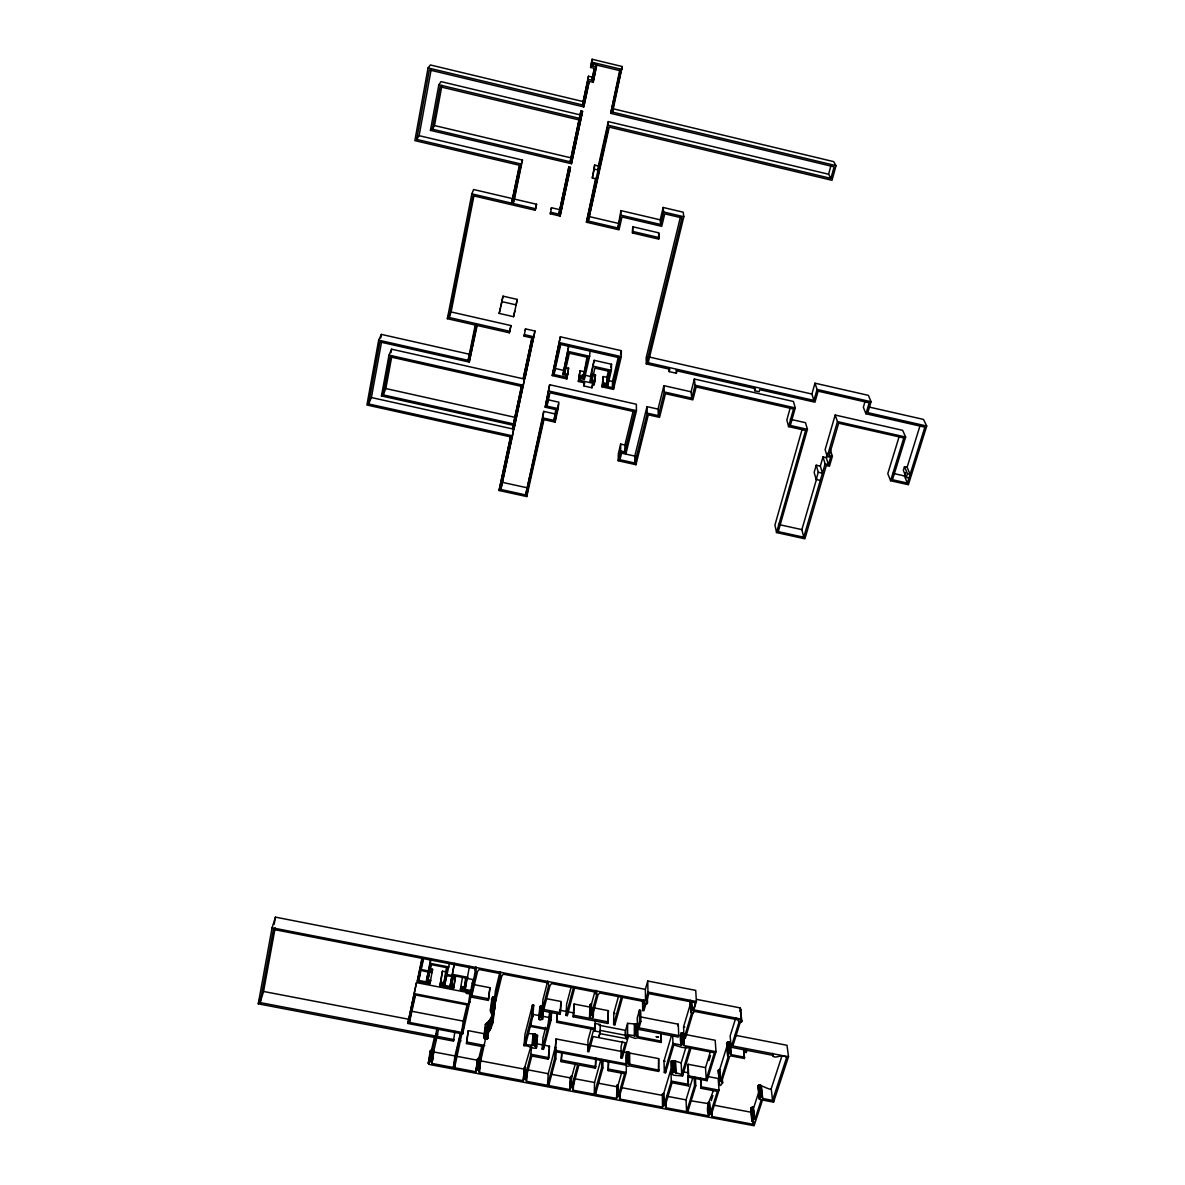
<?xml version="1.0" encoding="UTF-8"?>
<svg xmlns="http://www.w3.org/2000/svg" width="1185" height="1185" viewBox="0 0 1185 1185"><rect width="100%" height="100%" fill="white"/><g stroke="black" fill="none" stroke-linecap="round" stroke-linejoin="round"><path stroke-width="1.5" d="M625.325 1036.253L625.325 1031.365M625.606 1036.875L625.606 1030.372L627.606 1023.336L636.138 1024.062L637.5 1025.114L637.634 1036.594L661.349 1041.171L660.978 1042.43L637.278 1037.867L635.353 1038.43L628.48 1036.164L622.243 1058.146L621.014 1057.924L621.073 1046.444L622.495 1041.422M662.489 1107.071L664.089 1105.205L671.303 1081.075L670.903 1069.448L663.748 1093.444L662.356 1094.17L662.519 1107.116L619.696 1099.013L619.429 1096.762L626.273 1072.469L626.287 1064.219M555.409 1050.369L626.332 1063.937C626.48 1061.819 624.302 1047.807 629.605 1053.05L658.653 1058.62L658.579 1071.418L629.279 1065.819L627.487 1066.381L625.991 1065.182L555.084 1051.628L556.076 1038.949L626.361 1052.384M600.025 1033.631L598.884 1036.608L600.143 1032.046L594.603 1030.98L594.796 1023.41L600.306 1024.477L600.025 1033.631L626.465 1038.712L626.465 1035.468L600.099 1030.387M626.361 1063.893L626.732 1052.102M624.91 445.042L620.688 444.094L620.614 450.937L624.895 451.885L624.91 445.042L633.323 410.484M619.429 1096.762L619.37 1093.37M619.696 1099.013L620.066 1092.333M620.199 1098.125L620.214 1092.718M595.581 1089.4L595.462 1094.422L616.585 1098.421L616.926 1085.386L618.215 1084.779L621.681 1072.603M616.585 1098.421L617.252 1085.104M617.163 1096.806L617.666 1084.897M618.126 1084.779L617.578 1096.599M618.215 1084.779L618.14 1096.495L624.643 1073.728L608.201 1070.603L608.349 1060.694M735.411 1035.29L787.003 1045.288L788.499 1056.753L773.568 1102.139L762.488 1100.021L754.104 1125.75L429.459 1064.5L428.274 1062.856L429.681 1061.612L435.236 1037.601L258.271 1003.843L272.076 927.781L645.544 1000.496L645.366 989.371L647.751 981.002L695.728 990.393L696.38 1001.518L685.345 1038.43L684.115 1038.193L691.596 1013.16C689.137 1009.946 696.869 1007.176 694.765 1002.569L648.817 993.608L643.914 1010.761L642.685 1010.524L644.536 1003.991L644.196 1001.592L622.54 997.37L614.882 1024.818L613.652 1024.581L613.771 1013.308L618.511 996.274M603.224 376.534L602.972 382.74L606.705 383.584L606.913 377.378L603.224 376.534L602.01 386.814L613.489 389.406L621.281 356.641L621.34 350.686L560.342 336.807L552.254 375.601L566.889 378.904L568.563 368.18L565.408 367.469L564.727 373.586L567.926 374.297M614.882 1024.818L614.911 1021.603M620.822 215.152L620.896 210.604L660.223 219.832L660.593 224.469L620.822 215.152L617.874 227.979L588.278 221.062L604.261 146.747M608.201 1070.603L608.749 1060.856M830.167 449.396L832.374 456.284L829.456 466.223L826.301 465.527L804.896 538.805L776.53 532.554L805.607 430.451L788.588 426.615L793.52 409.003L696.173 386.962L692.855 399.863L665.466 393.687L659.556 417.357L648.313 414.839L635.975 464.713L618.229 460.772L618.318 453.84L620.688 444.094M595.196 990.423L591.508 1004.021L589.923 1005.132L590.634 1007.235L574.088 1004.021L573.184 1016.76L607.786 1023.455L608.379 1010.672L593.522 1007.783M607.786 1023.455L608.379 1010.672M595.462 1094.422L602.839 1067.996L602.987 1059.76M588.278 221.062L609.238 127.121L832.003 180.298L836.032 165.648L612.586 112.131L622.155 66.508L592.144 59.25L590.589 67.471L594.574 68.434L591.996 80.254L588.027 79.306L588.486 76.21L592.396 77.158L591.996 80.254M617.874 227.979L620.896 210.604M573.422 1081.846L573.081 1090.17L594.248 1094.185L601.61 1067.774L601.773 1059.523M613.489 389.406L613.593 384.71M573.081 1090.17L572.696 1087.874L578.932 1065.004L595.403 1068.159L596.025 1058.427M594.603 1030.98L595.507 1020.374M574.088 1004.021L573.584 1015.234L590.293 1018.463L589.567 1016.345L591.167 1015.234L596.751 994.704L596.218 990.482M596.425 994.496L596.514 990.808M594.248 1094.185L594.544 1082.497L600.869 1059.731M595.403 1068.159L595.655 1058.264M584.19 382.874L583.953 385.984L592.026 387.806L593.359 382.059L590.293 381.363L590.693 375.171L594.129 360.314L611.519 364.254L611.356 370.342L607.816 385.318L604.083 384.473L603.787 385.747L612.378 387.673L612.526 381.422L618.303 357.055M608.216 1021.929L591.537 1018.7L593.3 1016.834L593.3 1007.991M593.226 1017.234L593.567 1007.206M591.167 1015.234L591.508 1004.021M593.063 1016.034L592.5 1012.271M592.767 1015.708L592.856 1012.494M589.552 1017.16L589.923 1005.132M589.745 1017.545L590.115 1004.762M590.293 1018.463L590.411 1004.436M590.397 1018.108L590.811 1004.199M590.93 1015.264L591.271 1004.051M621.014 1057.924L625.31 1042.756L593.078 1036.549L588.901 1051.762L587.671 1051.525L588.041 1040.089L591.256 1028.284M607.816 385.318L607.92 382.192M730.256 1043.185L727.783 1042.074L726.923 1044.415M573.273 1089.993L573.658 1081.816M548.936 1082.231L548.729 1085.564L569.955 1089.593L570.474 1076.987L571.985 1075.995L575.317 1063.76M569.955 1089.593L570.681 1076.632M570.163 1088.289L570.992 1076.335M570.474 1087.993L571.392 1076.128M570.889 1087.786L571.851 1075.995M612.586 112.131L612.749 108.679L833.633 161.619L836.032 165.648M571.155 987.046L566.623 1004.184L566.06 1015.397L567.289 1015.634L567.541 1010.82M571.481 1087.652L577.702 1064.782L561.201 1061.627L561.72 1051.776M561.201 1061.627L562.031 1051.924M830.922 178.402L828.596 174.239L608.275 121.596L608.053 125.18L830.922 178.402L834.107 166.833L610.705 113.345L619.874 69.485M592.737 384.725L594.189 385.051L595.477 374.786L592.441 374.104M547.722 981.076L542.952 999.592L542.167 1010.775L560.164 1014.256L560.786 1003.043M560.164 1014.256L561.186 1001.518L546.241 998.629M535.339 1043.496L549.455 1046.207L548.729 1057.672L548.329 1059.168L531.769 1056.013L525.814 1079.002L526.288 1081.268L547.514 1085.327L554.55 1058.783L556.076 1038.949M587.671 1051.525L593.715 1029.469L556.669 1022.329L557.217 1012.686M556.669 1022.329L557.468 1013.027M548.729 1085.564L555.78 1059.02L556.343 1049.184M594.277 383.496L595.477 374.786M590.293 381.363L594.129 360.314M593.255 380.222L593.063 383.318L580.132 380.415L580.546 378.622L584.294 379.481L589.641 356.315L590.041 350.36M595.137 380.977L592.07 380.281L592.352 375.645M592.026 387.806L592.219 384.681M647.395 997.77L647.454 1002.954L645.781 1004.243M492.427 1024.284L494.219 1008.509C493.715 1018.137 493.375 1029.721 484.695 1035.957L484.013 1035.823C491.627 1030.165 494.663 1019.115 490.175 1010.598L492.13 999.547M548.329 1059.168L548.951 1049.332M545.722 1027.173L542.967 1037.734L542.182 1049.155L543.411 1049.392L551.114 1019.915L551.617 1011.886M547.514 1085.327L548.24 1073.699L555.217 1047.303L556.432 1047.54M492.842 1022.033L492.456 1015.175L490.857 1010.731C492.975 1008.391 488.975 993.978 495.671 997.252M530.91 1020.537L530.524 1025.38L547.544 1028.639L549.884 1019.678L550.388 1011.649M547.544 1028.639L549.662 1012.005M543.411 1049.392L543.737 1044.503M542.597 1019.13L540.908 1017.026L538.894 1018.478L540.182 1020.078L542.597 1019.13L543.263 1009.501M560.579 1012.716L543.811 1009.472L544.033 1006.287M540.908 1017.026L541.708 1005.813L543.278 1006.702M541.397 1017.115L542.197 1005.902M541.841 1017.308L542.641 1006.08M542.375 1019.5L543.011 1006.361M536.672 1046.785L533.976 1045.348L525.592 1044.666L532.835 1016.389L533.709 1005.176L532.48 1004.939L524.985 1034.283L524.037 1045.688C528.999 1045.259 532.021 1049.125 536.346 1048.044L537.501 1035.379L534.835 1033.957L528.11 1033.572M538.923 1018.878L539.812 1006.85L541.708 1005.813M539.086 1019.278L540.019 1006.48M539.368 1019.618L540.345 1006.183M539.945 1017.174L540.76 1005.961M540.419 1017.056L541.219 1005.828M534.82 1045.763L535.679 1034.357M535.324 1046.533L535.975 1034.683M536.346 1048.044L537.501 1035.379M532.554 1045.481L533.413 1034.075M532.998 1045.333L533.872 1033.942M533.487 1045.288L534.361 1033.898M533.976 1045.348L534.835 1033.957M584.294 379.481L584.531 376.386M534.435 1045.511L535.294 1034.12M583.642 371.586L579.939 370.742L579.421 376.889L583.168 377.748L587.123 356.478M480.577 1058.857L479.17 1072.381L523.089 1080.705L524.6 1078.765L530.924 1054.28L531.428 1047.733M531.991 1045.896L533.028 1034.327M526.051 1079.12L526.081 1075.684M526.392 1079.417L527.044 1071.136M526.54 1080.942L527.399 1069.833M524.037 1045.688L531.591 1016.152L532.48 1004.939M523.785 1079.002L524.733 1067.389L530.91 1046.296M524.214 1078.824L525.148 1067.226M524.6 1078.765L525.533 1067.152M598.395 165.944L598.069 170.018L594.263 169.114L594.633 165.056L598.395 165.944L608.275 121.596M525.592 1044.666L525.992 1039.778M523.089 1080.705L524.733 1067.389M523.414 1079.254L524.362 1067.655M583.953 385.984L584.664 382.903L578.369 381.481L579.939 370.742M596.099 178.876L592.307 177.987L594.633 165.056M828.433 464.639L826.271 457.662L822.997 456.936L825.13 463.898L828.433 464.639L830.567 457.321L827.263 456.58L825.115 449.678L835.188 415.031L902.644 430.333L905.651 437.043L892.483 479.732L907.399 483.065L924.863 427.163L865.939 413.772L869.197 402.811L818.094 391.168L814.954 402.189L759.748 389.658L759.17 391.746L754.875 390.769L755.438 388.68L676.976 370.861L676.368 373.245L669.214 371.631L669.806 369.231L646.343 363.899L681.953 217.907L664.726 213.848L661.734 226.32L621.977 217.003L619.029 229.831L586.442 222.217L595.64 178.283M566.889 378.904L568.563 368.18M542.167 1010.775L548.729 985.372L548.329 982.928L503.269 974.159L501.729 976.233L495.478 1001.755L494.219 1001.518L500.485 975.981L500.085 971.552M499.937 975.581L500.337 971.922M562.949 374.653L568.83 345.531L562.949 374.653L566.149 375.378L565.749 377.156L554.017 374.519L554.817 368.387L563.097 370.268M500.292 975.877L500.692 972.233M492.53 1014.123L492.175 1017.322L493.004 1015.189M491.745 1024.151L492.99 1010.375M494.219 1001.518L495.463 990.393L500.011 971.789M492.145 1021.9L493.745 1009.442M493.627 1007.917C491.212 1006.806 489.953 1010.805 492.753 1010.938C497.952 1009.62 490.205 1002.006 494.693 998.348M494.071 1008.124L494.96 1000.155M494.426 1008.42L495.493 998.851M494.5 1010.346L495.923 997.607M487.835 1038.193L485.983 1036.194L484.117 1037.719L485.524 1039.245L487.642 1038.564L488.931 1028.462M488.931 1030.491L490.22 1019.189L492.323 1015.071L490.812 1028.595M491.212 1009.976L492.679 997.252M491.479 1010.331L493.019 996.955M489.612 1030.624L491.39 1017.174M491.79 1012.923L493.434 996.748M491.775 1015.041L492.13 1011.842M492.649 1007.813L493.908 996.644M493.153 1007.813L494.397 996.644M486.472 1036.253L486.842 1033.024M486.931 1036.431L487.302 1033.187M487.509 1032.402L488.812 1021.085L490.22 1019.189M487.346 1038.875L488.279 1030.772M487.642 1038.564L488.19 1032.15M484.013 1035.823L485.332 1024.492L488.812 1021.085M471.645 985.772L470.164 996.866L488.294 1000.377L489.968 987.712L473.245 984.483M484.176 1038.119L485.302 1027.588M488.294 1000.377L489.968 987.712M484.369 1038.504L485.317 1030.387M484.68 1038.83L485.42 1033.142M485.865 1034.194L487.183 1022.862M479.644 1071.536L478.725 1070.07L485.509 1038.949M510.38 437.28L499.063 490.501L526.777 496.574L543.945 419.638L555.098 422.127L558.15 408.647L558.89 402.204L547.825 399.715M478.858 1070.129L479.51 1063.463M555.098 422.127L555.676 417.194M479.214 1070.41L479.999 1063.804M479.303 1072.277L480.829 1059.197M455.262 1062.782L454.581 1067.729L476.014 1071.788L477.407 1059.212L478.873 1058.279L481.895 1045.925M554.758 413.861L543.722 411.402L542.819 417.935L553.973 420.423L555.958 408.558M476.014 1071.788L477.629 1058.857M593.167 82.313L596.81 64.197L593.167 82.313L589.286 81.38L583.761 106.902L429.325 69.915L416.69 139.415L521.252 164.063L522.466 160.049L419.12 135.668L416.69 139.415M475.926 1071.551L477.955 1058.575M476.577 1070.129L478.37 1058.383M476.992 1069.937L478.844 1058.279M552.254 375.601L560.342 336.807M477.511 1069.833L483.154 1046.74L466.49 1043.555L467.971 1032.179L468.327 1030.669L486.072 1034.075M466.49 1043.555L468.327 1030.669M471.823 988.527L472.859 980.632L472.045 984.068M469.927 992.956L416.483 982.617L407.862 1023.47L462.639 1033.942L471.097 995.652M469.467 966.397L465.35 988.453L462.12 987.831L461.898 988.764L471.645 990.66L475.6 969.093M488.679 998.822L471.793 995.563L472.83 987.638M471.645 990.66L476.266 971.27L475.407 970.352L475.881 966.708M461.706 1032.446L463.231 1021.129L411.417 1011.19L409.388 1022.433L461.706 1032.446L468.208 1005.117L470.475 990.645M596.455 67.145L592.574 66.212L592.974 63.264L595.537 63.886M454.581 1067.729L462.076 1032.802M553.973 420.423L556.387 409.714L545.204 407.21L549.662 384.74L636.345 404.248L636.449 410.706L625.976 453.559L621.71 452.611L619.977 459.736L634.893 463.039L647.217 413.135L646.995 406.633L658.045 409.121L658.386 415.639L647.217 413.135M462.639 1033.942L463.513 1027.484M558.15 408.647L546.952 406.144L547.603 401.33M433.058 1050.414L433.799 1051.436L431.977 1063.449L453.351 1067.492L460.846 1032.565M453.351 1067.492L454.951 1055.968L460.447 1032.876M470.164 996.866L471.408 991.697L460.402 989.564L461.113 986.542L464.342 987.179L465.661 977.714M465.35 988.453L466.653 978.988M545.204 407.21L549.662 384.74M460.402 989.564L462.446 977.092M431.977 1063.449L431.266 1061.908L436.791 1037.897L453.5 1041.082L454.877 1031.335M590.589 67.471L592.144 59.25M439.902 985.594L440.687 982.202L443.945 982.824L445.664 971.833L442.435 971.211L439.902 985.594L453.618 988.26L455.247 977.225M453.618 988.26L455.721 975.788M526.777 496.574L527.577 491.138M583.761 106.902L588.945 81.869M500.84 489.494L512.468 435.873L368.609 403.952L371.409 397.538L513.697 429.177L500.84 489.494L525.651 494.93L543.722 411.402M438.835 84.772L579.569 118.382L580.117 114.871L441.027 81.617L438.835 84.772L430.436 130.38L571.451 163.723L582.561 111.331L580.961 110.96L579.776 116.426M450.167 985.52L454.388 963.464L450.167 985.52L452.833 986.024L452.611 986.972L441.398 984.809L441.709 983.491L444.953 984.113L449.47 963.331M454.329 985.239L451.663 984.72L452.848 976.855M499.063 490.501L510.661 436.909L366.906 405.003L378.667 340.184L468.09 360.329L475.244 325.046L447.352 318.706L471.852 193.851L511.624 203.139L519.4 165.248L414.868 140.615L428.052 67.93L582.487 104.917L588.486 76.21M579.228 119.966L440.109 86.757L432.273 129.18L570.178 161.797L580.961 110.96M432.007 1063.345L433.799 1051.436M444.953 984.113L446.671 973.107M453.5 1041.082L453.855 1039.571L437.132 1036.371L438.391 1029.35M431.266 1061.908L432.51 1053.672M431.607 1062.19L433.414 1050.695M430.955 963.76L427.963 979.743L430.733 980.276L429.962 983.668L417.283 981.224L422.364 958.413L273.439 929.425L260.137 1002.599L435.591 1036.075L437.102 1027.439M431.873 1062.545L433.666 1051.051M751.883 1120.906L750.683 1108.671L752.979 1107.19L754.919 1119.366L751.883 1120.136L752.371 1121.573L754.09 1121.914L753.304 1124.313L711.8 1116.463L711.592 1109.471M440.687 982.202L442.435 971.211M569.763 171.455L570.415 167.366L568.844 166.996L558.846 214.174L550.625 212.263L550.299 213.774L560.105 216.07L569.763 171.455L568.178 171.07L568.844 166.996M428.289 1063.256L430.214 1050.976L431.503 1050.117L434.643 1036.475M428.422 1063.656L430.792 1050.354M428.674 1063.997L431.207 1050.162M429.029 1064.293L431.503 1050.117M571.451 163.723L582.561 111.331M570.178 161.797L579.391 118.219M560.105 216.07L570.415 167.366M429.962 983.668L432.569 969.286L429.829 968.752M429.118 971.063L420.719 969.434L418.764 980.425L428.94 982.395L429.237 981.076L426.467 980.528L430.955 959.731M665.94 1099.961L665.615 1107.708L686.589 1111.678L694.588 1085.504L694.143 1077.195M426.467 980.528L430.659 959.317M531.947 337.577L523.414 377.956L524.94 378.311L534.953 331.03L525.518 328.882L525.192 330.378M407.862 1023.47L416.483 982.617M417.283 981.224L421.964 958.028M740.151 1022.596L741.81 1021.44L741.055 1019.737M513.061 425.371L512.438 428.674L513.949 429.014L524.54 379.096L391.598 349.19L388.991 355.13L381.466 395.938L513.179 425.252M524.94 378.311L534.953 331.03M368.609 403.952L379.881 341.947L469.245 362.077L477.303 324.912M274.15 924.344L275.453 917.146L645.366 989.371M380.74 337.962L381.392 334.392L469.838 354.345L468.09 360.329M371.409 397.538L381.614 341.561M419.12 135.668L431.31 68.745M260.137 1002.599L263.559 991.475L275.157 927.87M513.949 429.014L524.54 379.096M521.593 385.451L513.475 423.875L383.185 394.872L390.206 356.878L521.593 386.384L512.438 428.674M390.946 352.7L391.598 349.19M383.185 394.872L385.836 388.547L391.805 356.3M432.273 129.18L434.51 125.551L441.961 85.32M512.468 435.873L513.697 429.177M493.671 1013.012L494.086 1010.775M550.299 213.774L551.484 207.745L559.616 209.641M761.318 1085.697L762.71 1098.51L772.546 1100.391L771.228 1088.659C772.013 1092.111 753.719 1080.068 759.17 1087.904M451.455 302.382L452.152 298.798M453.914 289.836L454.625 286.252M464.461 236.096L465.172 232.512M469.245 362.077L476.696 325.371L509.357 332.792L509.683 331.282L449.145 317.521L473.067 195.732L535.205 210.249L536.568 204.25L514.423 199.08L513.135 203.494L535.531 208.738L535.205 210.249M449.145 317.521L451.1 311.951L474.104 194.992M523.414 377.956L532.065 337.947L524.066 336.125L525.518 328.882M762.71 1098.51C762.399 1093.785 755.941 1099.724 761.333 1099.621L754.919 1119.366M470.193 352.597L474.444 331.622M475.155 328.127L475.866 324.631M511.624 203.139L519.534 166.581M513.135 203.494L521.252 164.063M514.423 199.08L522.466 160.049M499.166 313.403L503.018 296.161L517.297 299.42L513.579 316.691L499.166 313.403L500.588 307.878M500.929 306.204L503.018 296.161M451.1 311.951L510.972 325.579L509.357 332.792M524.066 336.125L524.392 334.629L533.931 336.792M551.173 209.241L551.484 207.745M558.846 214.174L568.178 171.07M582.487 104.917L588.027 79.306M592.574 66.212L593.018 64.168L620.199 70.73L610.705 113.345M592.396 77.158L594.218 68.804M592.307 177.987L594.263 169.114M525.651 494.93L542.819 417.935M586.442 222.217L608.053 125.18M411.787 1009.487L415.224 994.126M421.134 967.641L423.134 958.635M527.829 489.316L543.663 418.409M548.196 398.056L548.936 394.738M555.202 366.639L560.283 343.872M605.061 143.178L606.646 136.023M607.446 132.453L608.246 128.869M613.149 106.917L622.155 66.508M409.388 1022.433L415.52 994.97L468.208 1005.117M418.764 980.425L423.623 958.665L475.792 968.812L475.407 970.352M546.952 406.144L549.944 392.753L634.671 411.773L624.895 451.885M554.017 374.519L560.727 344.45L619.474 357.796L612.378 387.673M509.683 331.282L510.972 325.579M517.297 299.42L516.067 304.871L501.625 301.568M513.579 316.691L514.838 311.122M565.778 365.78L568.815 352.315M427.963 979.743L431.355 964.649L447.397 967.775L443.945 982.824M564.727 373.586L569.333 353.189L587.849 357.396L583.168 377.748M556.254 413.876L558.505 403.878M432.569 969.286L431.814 972.678L422.838 970.93M578.369 381.481L579.421 376.889M445.664 971.833L446.804 966.841M695.343 1077.417L695.788 1085.741L687.789 1111.9L708.719 1115.87C704.823 1105.309 711 1099.606 713.311 1090.082M708.186 1102.82L708.719 1115.87M535.531 208.738L536.568 204.25M435.591 1036.075L436.095 1033.898L437.635 1034.194L437.132 1036.371M435.399 1040.178L436.184 1036.771M711.8 1116.463L711.504 1114.181L719.014 1090.17L718.169 1078.498L707.771 1076.513M726.894 1046.429L719.695 1069.537L718.317 1070.218L719.265 1085.267L720.48 1085.504L722.509 1083.09L722.228 1077.713M451.663 984.72L453.766 975.699L466.475 978.158L464.342 987.179M592.07 380.281L594.9 368.091L609.564 371.423L606.705 383.584M632.775 226.765L632.494 232.971L658.667 239.089L659.038 237.593L658.667 232.823L632.775 226.765L632.494 232.971M602.01 386.814L602.972 382.74M606.913 377.378L608.542 370.49M570.474 1076.987L570.474 1077.92L551.203 1074.262M610.749 367.543L611.519 364.254M539.812 1006.85L539.753 1007.65M620.525 354.093L621.34 350.686M463.231 1021.129L467.275 1004.154M471.793 995.563L477.525 971.507L479.081 969.493L500.04 973.537L499.685 975.211M660.223 219.832L663.17 207.479L683.182 212.189L683.819 216.736L648.165 362.743L813.932 400.411L817.058 389.45L814.984 383.185L868.398 395.36L871.049 401.745L867.805 412.647L926.729 426.037L908.377 484.724L890.602 480.74L887.787 473.63L899.178 436.524M658.667 232.823L658.667 239.089M660.593 224.469L663.585 211.982L663.17 207.479M618.229 460.772L620.614 450.937M680.457 216.899L646.136 357.87L646.343 363.899M634.893 463.039L634.804 456.092L646.995 406.633M658.045 409.121L663.896 385.658L691.077 391.805L691.773 398.16L664.296 391.954L663.896 385.658M658.386 415.639L664.296 391.954M532.791 1008.746L533.709 1005.176M691.077 391.805L694.351 379.007L793.446 401.478L795.268 407.921L790.336 425.474L807.444 429.325L778.264 531.621L803.741 537.22L825.13 463.898M691.773 398.16L695.091 385.229L694.351 379.007M543.811 1009.472L549.973 985.609L551.543 983.565L573.377 987.801L566.06 1015.397M542.182 1049.155L547.277 1029.661L530.273 1026.388M549.055 1047.688L549.455 1046.207M567.289 1015.634L574.621 988.053L596.381 992.289L596.114 994.171M573.184 1016.76L573.584 1015.234M592.411 1015.471L597.995 994.941L599.625 992.971L621.295 997.133L613.652 1024.581M828.596 174.239L830.833 166.063M790.247 407.788L786.84 419.994L788.588 426.615M626.465 1038.712L627.606 1034.668L627.606 1023.336M477.407 1059.212L477.407 1060.234L456.166 1056.19M480.992 1059.983L480.517 1060.827L524.037 1069.092L524.111 1067.981M802.171 429.133L774.946 524.985L776.53 532.554M813.932 400.411L811.903 394.042L814.984 383.185M639.485 1010.02L639.604 1021.277L637.352 1029.158L678.294 1037.068L678.753 1035.557L639.026 1027.869L640.848 1021.514L640.715 1010.257L639.485 1010.02L637.263 1017.871L637.634 1036.594M645.544 1000.496L647.943 992.067L647.751 981.002M492.442 997.607L492.338 998.407M495.967 998.807L496.071 998.007M816.243 465.216L818.287 472.237L822.42 473.171L820.331 466.12L816.243 465.216L814.154 472.4L816.184 479.495L820.301 480.429M816.184 479.495L818.287 472.237M803.741 537.22L801.875 529.621L816.702 478.592M820.331 466.12L822.997 456.936M656.253 1036.801L658.534 1037.082L656.297 1036.638M826.271 457.662L827.545 453.322M827.263 456.58L837.454 421.608L835.188 415.031M658.653 1058.62L658.579 1071.418M681.701 1074.528L681.197 1062.945L674.146 1060.679L671.288 1061.049L671.702 1072.618L674.576 1072.247L681.701 1074.528L689.7 1047.97L682.234 1047.451L673.821 1044.903L665.57 1072.751L664.355 1072.514L664 1060.96L671.539 1035.423M677.82 1025.721L678.264 1024.21L640.7 1016.937M664.355 1072.514L672.976 1043.407L672.665 1035.275M865.183 401.078L863.347 407.27L865.939 413.772M671.288 1061.049L671.332 1073.862L673.687 1075.225L682.545 1075.995L690.929 1048.207L714.392 1052.724L706.23 1079.224L688.678 1075.861L688.1 1064.278L705.505 1067.611L706.23 1079.224M688.678 1075.861L688.292 1077.106L707.06 1080.69L716.007 1051.702L684.308 1045.6L683.582 1026.847L690.988 1001.962M671.332 1073.862L671.702 1072.618M681.197 1062.945L685.952 1047.11M688.1 1064.278L688.396 1085.89L672.073 1082.779L665.289 1105.427L666.148 1106.686M430.214 1050.976L430.851 1052.784M686.589 1111.678L686.041 1099.887L692.914 1077.343M433.769 1051.939L454.951 1055.968M705.505 1067.611L710.348 1051.821M708.926 1060.605L710.482 1055.509M708.719 1114.996L710.304 1113.959L717.355 1091.415L701.076 1088.319L701.046 1078.513M890.602 480.74L903.799 437.946L838.654 423.193L829.204 455.573L832.374 456.284M258.271 1003.843L260.241 997.474M904.466 466.712L907.473 473.763L910.124 474.356L907.088 467.305L904.466 466.712L903.326 470.371L906.318 477.451L908.969 478.044M718.421 1073.625L718.317 1070.218M735.826 1017.708L730.167 1035.868L731.145 1047.273L745.721 1050.103L745.039 1052.25L746.283 1052.487L746.965 1050.34L772.916 1055.346C774.086 1060.205 783.803 1052.384 786.485 1057.968L772.546 1100.391M907.399 483.065L904.407 475.94L905.444 472.622M907.088 467.305L920.034 425.726M711.267 1100.658L712.866 1095.547M696.854 999.429L740.166 1007.887L740.818 1009.783L739.84 1011.146M906.318 477.451L907.473 473.763M719.265 1085.267L718.628 1069.922M719.695 1083.919L718.954 1082.201L720.554 1081.15L728.345 1056.235L726.997 1042.548M731.145 1047.273L738.922 1022.359L738.64 1019.974L694.469 1011.383L692.84 1013.397M722.598 1082.705L721.769 1081.372L729.56 1056.487L730.849 1055.894L744.373 1058.501L744.002 1049.066M272.076 927.781L275.453 917.146M753.764 1107.516L759.052 1091.163M771.228 1088.659L781.567 1057.035M447.352 318.706L448.345 315.921M471.852 193.851L473.615 189.526L512.927 198.724M381.466 395.938L383.466 391.198M378.667 340.184L381.392 334.392M662.356 1094.17L662.193 1095.34L621.533 1087.623M430.436 130.38L431.947 127.95M616.926 1085.386L616.689 1086.704L597.492 1083.046M428.052 67.93L430.377 64.968L582.99 101.54M627.606 1034.668L637.397 1036.09M489.479 1021.218L485.332 1024.492M683.775 1034.194C678.398 1028.95 680.797 1042.8 680.99 1044.963L672.976 1043.407M680.99 1044.963L682.693 1044.37L684.308 1045.6M744.773 1057.257L731.234 1054.65C730.523 1051.821 725.59 1054.487 728.345 1056.235M495.389 999.459L494.5 999.77M626.732 1063.626L658.949 1070.174M459.736 1040.697L460.98 1040.934M466.846 1042.045L484.754 1045.466M530.924 1054.28L548.729 1057.672M554.55 1058.783L555.78 1059.02M561.601 1060.131L595.818 1066.663M601.61 1067.774L602.839 1067.996M608.631 1069.107L626.273 1072.469M671.303 1081.075L688.841 1084.423M694.588 1085.504L695.788 1085.741M701.535 1086.838L719.014 1090.17M527.162 1069.685L548.24 1073.699M573.57 1078.513L594.544 1082.497M666.992 1096.258L686.041 1099.887M690.692 1100.761L707.889 1103.561M714.599 1105.309L752.164 1112.448M470.252 1002.006L469.008 1001.769L468.445 1004.095L414.498 993.682M533.117 1014.419L548.27 1017.352M531.591 1016.152L532.835 1016.389M549.884 1019.678L551.114 1019.915M556.994 1021.055L595.3 1028.432M535.842 1036.371L537.175 1036.623M664 1060.96L665.215 1061.182M263.559 991.475L410.203 1019.544M683.064 1071.773L688.278 1072.781M430.333 963.361L448.908 966.975M452.744 974.411L467.971 977.358M446.315 974.411L452.655 975.64M468.282 978.662L473.111 979.61M446.76 975.566L451.855 976.558M613.771 1013.308L614.985 1013.545M683.582 1026.847L684.797 1027.069M639.604 1021.277L640.848 1021.514M559.453 1010.153L573.91 1012.953M685.508 1034.535L715.177 1040.267L716.007 1051.702M466.09 993.282L469.69 993.978M788.499 1056.753L732.834 1045.999L741.232 1019.13L693.877 1009.901M598.988 1025.232L625.606 1030.372M647.943 992.067L696.38 1001.518M778.471 524.451L801.875 529.621M502.188 482.31L526.733 487.702M621.695 453.174L634.804 456.092M385.836 388.547L514.705 417.283M790.262 419.253L805.489 422.69L807.444 429.325M582.25 374.593L590.234 376.4M609.134 380.666L612.526 381.422M578.887 375.29L583.568 376.356M524.54 371.809L526.051 372.149M388.991 355.13L523.414 385.318M548.818 391.02L636.449 410.706M892.927 473.363L904.407 475.94M647.928 356.729L811.903 394.042M868.723 406.959L923.485 419.416L926.729 426.037M559.601 342.628L621.281 356.641M568.193 351.441L589.641 356.315M695.091 385.229L795.268 407.921M593.774 366.358L611.356 370.342M837.454 421.608L905.651 437.043M817.058 389.45L871.049 401.745M588.708 216.455L617.977 223.298M632.849 231.475L659.038 237.593M663.585 211.982L683.819 216.736M434.51 125.551L570.829 157.812M580.428 114.427L582.042 114.812M591.73 62.153L622.11 69.5M752.045 1110.064L750.683 1108.671M646.61 1001.355L647.469 1002.54M491.449 999.414L492.367 1001.606M754.178 387.628L754.875 390.769M675.939 1073.299L675.48 1061.73M772.753 1053.302L773.138 1056.576M773.183 1098.791L773.568 1102.139M761.037 1085.386L762.266 1097.103M760.666 1085.149L761.896 1096.866M760.222 1085.001L761.451 1096.717M759.748 1084.956L760.977 1096.658M759.259 1085.001L760.489 1096.717M758.815 1085.149L760.029 1096.866M758.43 1085.401L759.94 1099.473M758.119 1085.712L759.57 1099.236M757.926 1086.067L759.289 1098.925M753.423 1107.323L754.593 1119.173M752.979 1107.19L754.149 1119.025M752.505 1107.146L753.66 1118.995M752.031 1107.205L753.186 1119.055M745.972 1049.229L746.283 1052.487M751.601 1107.368L752.742 1119.218M752.979 1120.921L753.304 1124.313M751.216 1107.62L752.356 1119.455M750.92 1107.931L752.075 1121.262M744.728 1048.992L745.039 1052.25M740.581 1009.013L741.81 1021.44M740.166 1007.887L741.617 1021.826M743.602 1050.31L744.373 1058.501M738.329 1018.952L738.625 1022.166M676.102 370.194L676.368 373.245M730.182 1042.918L731.234 1054.65M729.96 1042.563L730.923 1054.028M729.619 1042.282L730.582 1053.732M729.205 1042.074L730.167 1053.524M728.745 1041.971L729.693 1053.421M728.257 1041.971L729.205 1053.421M727.783 1042.074L728.716 1053.524M727.353 1042.267L728.286 1053.717M726.731 1042.889L727.857 1055.879M726.598 1043.274L727.634 1055.524M668.977 368.579L669.214 371.631M722.154 1078.617L722.509 1083.09M721.872 1078.291L722.124 1081.609M719.695 1069.537L720.554 1081.15M719.488 1069.551L720.347 1081.164M719.028 1069.685L719.887 1081.298M711.8 1109.116L712.244 1115.87M709.548 1102.154L710.304 1113.959M709.341 1102.168L710.096 1113.974M708.897 1102.302L709.637 1114.122M706.838 1077.372L707.06 1080.69M708.497 1102.524L709.237 1114.344M700.498 1078.32L701.076 1088.319M691.64 1000.732L692.455 1010.272M691.181 1000.881L691.714 1010.464M690.796 1001.132L691.285 1012.953M690.381 1001.444L690.988 1012.627M690.218 1000.244L690.796 1012.257M687.907 1075.906L688.396 1085.89M683.419 1033.542L684.189 1045.288M683.064 1033.261L683.597 1044.652M682.634 1033.068L683.167 1044.459M682.175 1032.965L682.693 1044.37M681.686 1032.979L682.19 1044.37M681.212 1033.098L681.716 1044.489M680.783 1033.305L681.301 1044.696M682.397 1072.692L682.545 1075.995M678.264 1024.21L678.753 1035.557M648.047 359.736L648.165 362.743M675.287 1061.36L675.731 1072.929M674.991 1061.049L675.435 1072.618M674.591 1060.827L675.035 1072.395M674.146 1060.679L674.576 1072.247M673.658 1060.649L674.102 1072.203M673.184 1060.708L673.613 1072.277M672.739 1060.871L673.169 1072.44M672.354 1061.123L672.784 1072.692M672.265 1061.242L672.68 1072.81M665.407 1067.789L665.57 1072.751M665.881 1099.562L665.881 1107.427M665.452 1100.584L665.615 1107.708M663.748 1093.444L664.089 1105.205M663.481 1093.474L663.822 1105.235M663.037 1093.622L663.363 1105.383M661.111 1033.053L661.349 1041.171M662.652 1093.859L662.978 1105.62M660.697 1032.683L660.978 1042.43M647.336 996.6L647.291 1003.354M646.729 996.689L647.025 1003.695M646.521 996.585L646.654 1003.976M643.722 1000.036L644.003 1003.576M635.93 461.232L635.975 464.713M642.551 1000.94L642.685 1010.524M636.997 1024.432L637.086 1035.779M636.597 1024.196L636.686 1035.542M636.138 1024.062L636.226 1035.394M635.649 1024.018L635.738 1035.349M635.175 1024.077L635.249 1035.423M634.73 1024.255L634.804 1035.586M634.345 1024.507L634.316 1035.957M629.546 1052.828L629.635 1064.574M629.324 1052.473L629.339 1063.997M628.983 1052.191L629.013 1063.7M628.583 1051.969L628.598 1063.478M628.109 1051.85L628.124 1063.36M627.635 1051.836L627.635 1063.345M627.161 1051.924L627.161 1063.434"/></g></svg>
